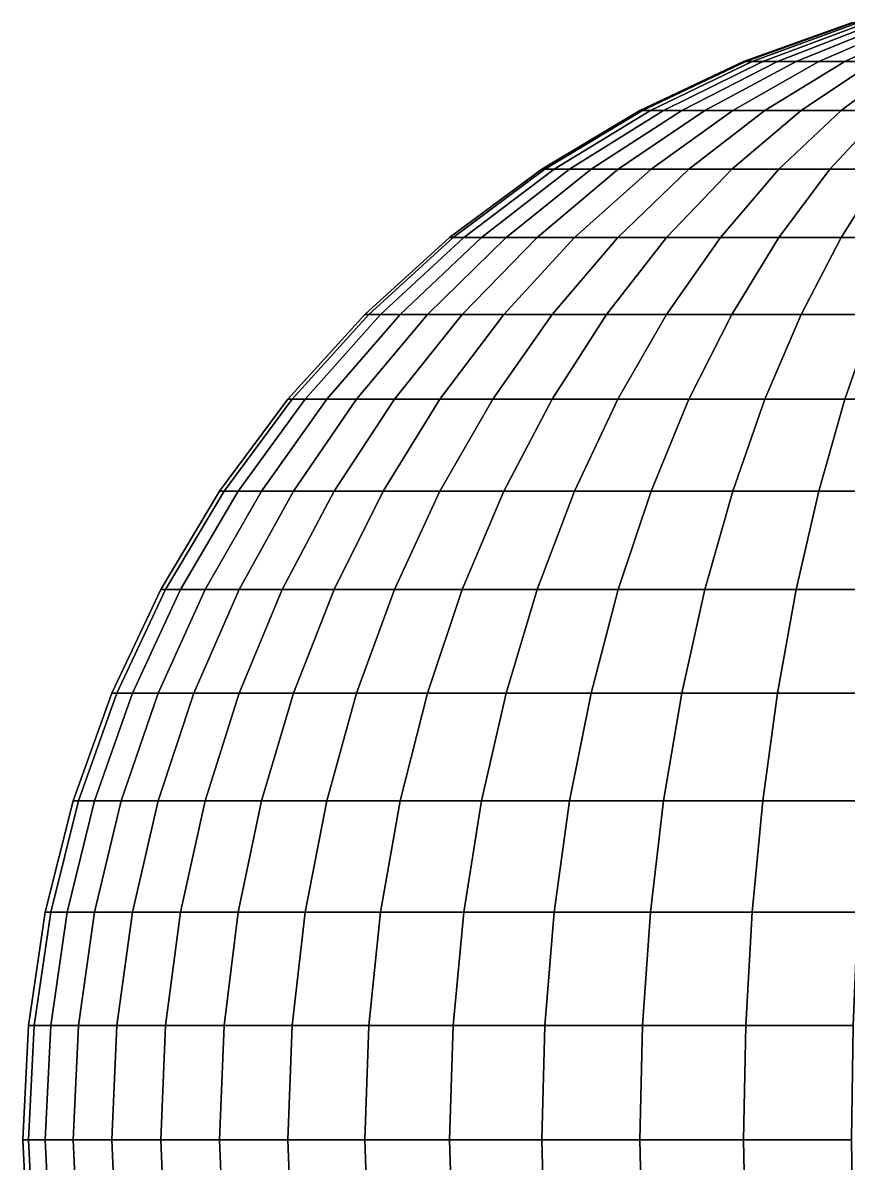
# Model space of a CAD drawing. Extents: x -607 to 607, y -607 to 607.
# Drawn here: x -607 to -178, y -12 to 581 of the extents above; entities that cross this region are included whole.
import ezdxf

# ---------------------------------------------------------------- set-up
doc = ezdxf.new("R2010")
doc.units = 0

msp = doc.modelspace()

# ---------------------------------------------------------------- linework, layer by layer
for points in [[(-232.364227, 560.976807), (-176.259979, 581.05127), (-175.41124, 581.05127, -17.276499), (-231.245331, 560.976807, -22.775677)], [(-231.245331, 560.976807, 22.775677), (-175.41124, 581.05127, 17.276499), (-176.259979, 581.05127), (-232.364227, 560.976807)], [(-231.245331, 560.976807, -22.775677), (-175.41124, 581.05127, -17.276499), (-172.873199, 581.05127, -34.386616), (-227.899414, 560.976807, -45.332012)], [(-227.899414, 560.976807, 45.332012), (-172.873199, 581.05127, 34.386616), (-175.41124, 581.05127, 17.276499), (-231.245331, 560.976807, 22.775677)], [(-227.899414, 560.976807, -45.332012), (-172.873199, 581.05127, -34.386616), (-168.670288, 581.05127, -51.165573), (-222.358704, 560.976807, -67.451775)], [(-222.358704, 560.976807, 67.451775), (-168.670288, 581.05127, 51.165573), (-172.873199, 581.05127, 34.386616), (-227.899414, 560.976807, 45.332012)], [(-222.358704, 560.976807, -67.451775), (-168.670288, 581.05127, -51.165573), (-162.842987, 581.05127, -67.451775), (-214.676544, 560.976807, -88.921944)], [(-214.676544, 560.976807, 88.921944), (-162.842987, 581.05127, 67.451775), (-168.670288, 581.05127, 51.165573), (-222.358704, 560.976807, 67.451775)], [(-214.676544, 560.976807, -88.921944), (-162.842987, 581.05127, -67.451775), (-155.447433, 581.05127, -83.088387), (-204.926956, 560.976807, -109.535736)], [(-204.926956, 560.976807, 109.535736), (-155.447433, 581.05127, 83.088387), (-162.842987, 581.05127, 67.451775), (-214.676544, 560.976807, 88.921944)], [(-204.926956, 560.976807, -109.535736), (-155.447433, 581.05127, -83.088387), (-146.55481, 581.05127, -97.924797), (-193.203796, 560.976807, -129.09465)], [(-193.203796, 560.976807, 129.09465), (-146.55481, 581.05127, 97.924797), (-155.447433, 581.05127, 83.088387), (-204.926956, 560.976807, 109.535736)], [(-193.203796, 560.976807, -129.09465), (-146.55481, 581.05127, -97.924797), (-136.250809, 581.05127, -111.818146), (-179.61998, 560.976807, -147.410309)], [(-179.61998, 560.976807, 147.410309), (-136.250809, 581.05127, 111.818146), (-146.55481, 581.05127, 97.924797), (-193.203796, 560.976807, 129.09465)], [(-179.61998, 560.976807, -147.410309), (-136.250809, 581.05127, -111.818146), (-124.634628, 581.05127, -124.634628), (-164.30632, 560.976807, -164.30632)], [(-164.30632, 560.976807, 164.30632), (-124.634628, 581.05127, 124.634628), (-136.250809, 581.05127, 111.818146), (-179.61998, 560.976807, 147.410309)], [(-286.230682, 535.5), (-232.364227, 560.976807), (-231.245331, 560.976807, -22.775677), (-284.852386, 535.5, -28.055511)], [(-284.852386, 535.5, 28.055511), (-231.245331, 560.976807, 22.775677), (-232.364227, 560.976807), (-286.230682, 535.5)], [(-284.852386, 535.5, -28.055511), (-231.245331, 560.976807, -22.775677), (-227.899414, 560.976807, -45.332012), (-280.730835, 535.5, -55.840832)], [(-280.730835, 535.5, 55.840832), (-227.899414, 560.976807, 45.332012), (-231.245331, 560.976807, 22.775677), (-284.852386, 535.5, 28.055511)], [(-280.730835, 535.5, -55.840832), (-227.899414, 560.976807, -45.332012), (-222.358704, 560.976807, -67.451775), (-273.905701, 535.5, -83.088387)], [(-273.905701, 535.5, 83.088387), (-222.358704, 560.976807, 67.451775), (-227.899414, 560.976807, 45.332012), (-280.730835, 535.5, 55.840832)], [(-273.905701, 535.5, -83.088387), (-222.358704, 560.976807, -67.451775), (-214.676544, 560.976807, -88.921944), (-264.442657, 535.5, -109.535736)], [(-264.442657, 535.5, 109.535736), (-214.676544, 560.976807, 88.921944), (-222.358704, 560.976807, 67.451775), (-273.905701, 535.5, 83.088387)], [(-264.442657, 535.5, -109.535736), (-214.676544, 560.976807, -88.921944), (-204.926956, 560.976807, -109.535736), (-252.432922, 535.5, -134.928207)], [(-252.432922, 535.5, 134.928207), (-204.926956, 560.976807, 109.535736), (-214.676544, 560.976807, 88.921944), (-264.442657, 535.5, 109.535736)], [(-252.432922, 535.5, -134.928207), (-204.926956, 560.976807, -109.535736), (-193.203796, 560.976807, -129.09465), (-237.992111, 535.5, -159.02124)], [(-237.992111, 535.5, 159.02124), (-193.203796, 560.976807, 129.09465), (-204.926956, 560.976807, 109.535736), (-252.432922, 535.5, 134.928207)], [(-237.992111, 535.5, -159.02124), (-193.203796, 560.976807, -129.09465), (-179.61998, 560.976807, -147.410309), (-221.259308, 535.5, -181.582825)], [(-221.259308, 535.5, 181.582825), (-179.61998, 560.976807, 147.410309), (-193.203796, 560.976807, 129.09465), (-237.992111, 535.5, 159.02124)], [(-221.259308, 535.5, -181.582825), (-179.61998, 560.976807, -147.410309), (-164.30632, 560.976807, -164.30632), (-202.39566, 535.5, -202.39566)], [(-202.39566, 535.5, 202.39566), (-164.30632, 560.976807, 164.30632), (-179.61998, 560.976807, 147.410309), (-221.259308, 535.5, 181.582825)], [(-202.39566, 535.5, -202.39566), (-164.30632, 560.976807, -164.30632), (-147.410309, 560.976807, -179.61998), (-181.582825, 535.5, -221.259308)], [(-181.582825, 535.5, 221.259308), (-147.410309, 560.976807, 179.61998), (-164.30632, 560.976807, 164.30632), (-202.39566, 535.5, 202.39566)], [(-181.582825, 535.5, -221.259308), (-147.410309, 560.976807, -179.61998), (-129.09465, 560.976807, -193.203796), (-159.02124, 535.5, -237.992111)], [(-159.02124, 535.5, 237.992111), (-129.09465, 560.976807, 193.203796), (-147.410309, 560.976807, 179.61998), (-181.582825, 535.5, 221.259308)], [(-337.340576, 504.865845), (-286.230682, 535.5), (-284.852386, 535.5, -28.055511), (-335.716187, 504.865845, -33.065159)], [(-335.716187, 504.865845, 33.065159), (-284.852386, 535.5, 28.055511), (-286.230682, 535.5), (-337.340576, 504.865845)], [(-335.716187, 504.865845, -33.065159), (-284.852386, 535.5, -28.055511), (-280.730835, 535.5, -55.840832), (-330.858673, 504.865845, -65.811882)], [(-330.858673, 504.865845, 65.811882), (-280.730835, 535.5, 55.840832), (-284.852386, 535.5, 28.055511), (-335.716187, 504.865845, 33.065159)], [(-330.858673, 504.865845, -65.811882), (-280.730835, 535.5, -55.840832), (-273.905701, 535.5, -83.088387), (-322.814789, 504.865845, -97.924797)], [(-322.814789, 504.865845, 97.924797), (-273.905701, 535.5, 83.088387), (-280.730835, 535.5, 55.840832), (-330.858673, 504.865845, 65.811882)], [(-322.814789, 504.865845, -97.924797), (-273.905701, 535.5, -83.088387), (-264.442657, 535.5, -109.535736), (-311.662048, 504.865845, -129.09465)], [(-311.662048, 504.865845, 129.09465), (-264.442657, 535.5, 109.535736), (-273.905701, 535.5, 83.088387), (-322.814789, 504.865845, 97.924797)], [(-311.662048, 504.865845, -129.09465), (-264.442657, 535.5, -109.535736), (-252.432922, 535.5, -134.928207), (-297.507813, 504.865845, -159.02124)], [(-297.507813, 504.865845, 159.02124), (-252.432922, 535.5, 134.928207), (-264.442657, 535.5, 109.535736), (-311.662048, 504.865845, 129.09465)], [(-297.507813, 504.865845, -159.02124), (-252.432922, 535.5, -134.928207), (-237.992111, 535.5, -159.02124), (-280.488434, 504.865845, -187.416367)], [(-280.488434, 504.865845, 187.416367), (-237.992111, 535.5, 159.02124), (-252.432922, 535.5, 134.928207), (-297.507813, 504.865845, 159.02124)], [(-280.488434, 504.865845, -187.416367), (-237.992111, 535.5, -159.02124), (-221.259308, 535.5, -181.582825), (-260.767792, 504.865845, -214.006592)], [(-260.767792, 504.865845, 214.006592), (-221.259308, 535.5, 181.582825), (-237.992111, 535.5, 159.02124), (-280.488434, 504.865845, 187.416367)], [(-260.767792, 504.865845, -214.006592), (-221.259308, 535.5, -181.582825), (-202.39566, 535.5, -202.39566), (-238.535797, 504.865845, -238.535797)], [(-238.535797, 504.865845, 238.535797), (-202.39566, 535.5, 202.39566), (-221.259308, 535.5, 181.582825), (-260.767792, 504.865845, 214.006592)], [(-238.535797, 504.865845, -238.535797), (-202.39566, 535.5, -202.39566), (-181.582825, 535.5, -221.259308), (-214.006592, 504.865845, -260.767792)], [(-214.006592, 504.865845, 260.767792), (-181.582825, 535.5, 221.259308), (-202.39566, 535.5, 202.39566), (-238.535797, 504.865845, 238.535797)], [(-214.006592, 504.865845, -260.767792), (-181.582825, 535.5, -221.259308), (-159.02124, 535.5, -237.992111), (-187.416367, 504.865845, -280.488434)], [(-187.416367, 504.865845, 280.488434), (-159.02124, 535.5, 237.992111), (-181.582825, 535.5, 221.259308), (-214.006592, 504.865845, 260.767792)], [(-187.416367, 504.865845, -280.488434), (-159.02124, 535.5, -237.992111), (-134.928207, 535.5, -252.432922), (-159.02124, 504.865845, -297.507813)], [(-159.02124, 504.865845, 297.507813), (-134.928207, 535.5, 252.432922), (-159.02124, 535.5, 237.992111), (-187.416367, 504.865845, 280.488434)], [(-385.201691, 469.369629), (-337.340576, 504.865845), (-335.716187, 504.865845, -33.065159), (-383.346832, 469.369629, -37.756371)], [(-383.346832, 469.369629, 37.756371), (-335.716187, 504.865845, 33.065159), (-337.340576, 504.865845), (-385.201691, 469.369629)], [(-383.346832, 469.369629, -37.756371), (-335.716187, 504.865845, -33.065159), (-330.858673, 504.865845, -65.811882), (-377.80014, 469.369629, -75.149124)], [(-377.80014, 469.369629, 75.149124), (-330.858673, 504.865845, 65.811882), (-335.716187, 504.865845, 33.065159), (-383.346832, 469.369629, 37.756371)], [(-377.80014, 469.369629, -75.149124), (-330.858673, 504.865845, -65.811882), (-322.814789, 504.865845, -97.924797), (-368.615051, 469.369629, -111.818146)], [(-368.615051, 469.369629, 111.818146), (-322.814789, 504.865845, 97.924797), (-330.858673, 504.865845, 65.811882), (-377.80014, 469.369629, 75.149124)], [(-368.615051, 469.369629, -111.818146), (-322.814789, 504.865845, -97.924797), (-311.662048, 504.865845, -129.09465), (-355.879944, 469.369629, -147.410309)], [(-355.879944, 469.369629, 147.410309), (-311.662048, 504.865845, 129.09465), (-322.814789, 504.865845, 97.924797), (-368.615051, 469.369629, 111.818146)], [(-355.879944, 469.369629, -147.410309), (-311.662048, 504.865845, -129.09465), (-297.507813, 504.865845, -159.02124), (-339.717529, 469.369629, -181.582825)], [(-339.717529, 469.369629, 181.582825), (-297.507813, 504.865845, 159.02124), (-311.662048, 504.865845, 129.09465), (-355.879944, 469.369629, 147.410309)], [(-339.717529, 469.369629, -181.582825), (-297.507813, 504.865845, -159.02124), (-280.488434, 504.865845, -187.416367), (-320.283508, 469.369629, -214.006592)], [(-320.283508, 469.369629, 214.006592), (-280.488434, 504.865845, 187.416367), (-297.507813, 504.865845, 159.02124), (-339.717529, 469.369629, 181.582825)], [(-320.283508, 469.369629, -214.006592), (-280.488434, 504.865845, -187.416367), (-260.767792, 504.865845, -214.006592), (-297.764923, 469.369629, -244.36937)], [(-297.764923, 469.369629, 244.36937), (-260.767792, 504.865845, 214.006592), (-280.488434, 504.865845, 187.416367), (-320.283508, 469.369629, 214.006592)], [(-297.764923, 469.369629, -244.36937), (-260.767792, 504.865845, -214.006592), (-238.535797, 504.865845, -238.535797), (-272.378723, 469.369629, -272.378723)], [(-272.378723, 469.369629, 272.378723), (-238.535797, 504.865845, 238.535797), (-260.767792, 504.865845, 214.006592), (-297.764923, 469.369629, 244.36937)], [(-272.378723, 469.369629, -272.378723), (-238.535797, 504.865845, -238.535797), (-214.006592, 504.865845, -260.767792), (-244.36937, 469.369629, -297.764923)], [(-244.36937, 469.369629, 297.764923), (-214.006592, 504.865845, 260.767792), (-238.535797, 504.865845, 238.535797), (-272.378723, 469.369629, 272.378723)], [(-244.36937, 469.369629, -297.764923), (-214.006592, 504.865845, -260.767792), (-187.416367, 504.865845, -280.488434), (-214.006592, 469.369629, -320.283508)], [(-214.006592, 469.369629, 320.283508), (-187.416367, 504.865845, 280.488434), (-214.006592, 504.865845, 260.767792), (-244.36937, 469.369629, 297.764923)], [(-214.006592, 469.369629, -320.283508), (-187.416367, 504.865845, -280.488434), (-159.02124, 504.865845, -297.507813), (-181.582825, 469.369629, -339.717529)], [(-181.582825, 469.369629, 339.717529), (-159.02124, 504.865845, 297.507813), (-187.416367, 504.865845, 280.488434), (-214.006592, 469.369629, 320.283508)], [(-181.582825, 469.369629, -339.717529), (-159.02124, 504.865845, -297.507813), (-129.09465, 504.865845, -311.662048), (-147.410309, 469.369629, -355.879944)], [(-147.410309, 469.369629, 355.879944), (-129.09465, 504.865845, 311.662048), (-159.02124, 504.865845, 297.507813), (-181.582825, 469.369629, 339.717529)], [(-429.353088, 429.353119), (-385.201691, 469.369629), (-383.346832, 469.369629, -37.756371), (-427.285645, 429.353119, -42.083965)], [(-427.285645, 429.353119, 42.083965), (-383.346832, 469.369629, 37.756371), (-385.201691, 469.369629), (-429.353088, 429.353119)], [(-427.285645, 429.353119, -42.083965), (-383.346832, 469.369629, -37.756371), (-377.80014, 469.369629, -75.149124), (-421.10321, 429.353119, -83.762634)], [(-421.10321, 429.353119, 83.762634), (-377.80014, 469.369629, 75.149124), (-383.346832, 469.369629, 37.756371), (-427.285645, 429.353119, 42.083965)], [(-421.10321, 429.353119, -83.762634), (-377.80014, 469.369629, -75.149124), (-368.615051, 469.369629, -111.818146), (-410.865295, 429.353119, -124.634628)], [(-410.865295, 429.353119, 124.634628), (-368.615051, 469.369629, 111.818146), (-377.80014, 469.369629, 75.149124), (-421.10321, 429.353119, 83.762634)], [(-410.865295, 429.353119, -124.634628), (-368.615051, 469.369629, -111.818146), (-355.879944, 469.369629, -147.410309), (-396.670563, 429.353119, -164.30632)], [(-396.670563, 429.353119, 164.30632), (-355.879944, 469.369629, 147.410309), (-368.615051, 469.369629, 111.818146), (-410.865295, 429.353119, 124.634628)], [(-396.670563, 429.353119, -164.30632), (-355.879944, 469.369629, -147.410309), (-339.717529, 469.369629, -181.582825), (-378.65564, 429.353119, -202.39566)], [(-378.65564, 429.353119, 202.39566), (-339.717529, 469.369629, 181.582825), (-355.879944, 469.369629, 147.410309), (-396.670563, 429.353119, 164.30632)], [(-378.65564, 429.353119, -202.39566), (-339.717529, 469.369629, -181.582825), (-320.283508, 469.369629, -214.006592), (-356.994049, 429.353119, -238.535797)], [(-356.994049, 429.353119, 238.535797), (-320.283508, 469.369629, 214.006592), (-339.717529, 469.369629, 181.582825), (-378.65564, 429.353119, 202.39566)], [(-356.994049, 429.353119, -238.535797), (-320.283508, 469.369629, -214.006592), (-297.764923, 469.369629, -244.36937), (-331.89444, 429.353119, -272.378723)], [(-331.89444, 429.353119, 272.378723), (-297.764923, 469.369629, 244.36937), (-320.283508, 469.369629, 214.006592), (-356.994049, 429.353119, 238.535797)], [(-331.89444, 429.353119, -272.378723), (-297.764923, 469.369629, -244.36937), (-272.378723, 469.369629, -272.378723), (-303.59848, 429.353119, -303.59848)], [(-303.59848, 429.353119, 303.59848), (-272.378723, 469.369629, 272.378723), (-297.764923, 469.369629, 244.36937), (-331.89444, 429.353119, 272.378723)], [(-303.59848, 429.353119, -303.59848), (-272.378723, 469.369629, -272.378723), (-244.36937, 469.369629, -297.764923), (-272.378723, 429.353119, -331.89444)], [(-272.378723, 429.353119, 331.89444), (-244.36937, 469.369629, 297.764923), (-272.378723, 469.369629, 272.378723), (-303.59848, 429.353119, 303.59848)], [(-272.378723, 429.353119, -331.89444), (-244.36937, 469.369629, -297.764923), (-214.006592, 469.369629, -320.283508), (-238.535797, 429.353119, -356.994049)], [(-238.535797, 429.353119, 356.994049), (-214.006592, 469.369629, 320.283508), (-244.36937, 469.369629, 297.764923), (-272.378723, 429.353119, 331.89444)], [(-238.535797, 429.353119, -356.994049), (-214.006592, 469.369629, -320.283508), (-181.582825, 469.369629, -339.717529), (-202.39566, 429.353119, -378.65564)], [(-202.39566, 429.353119, 378.65564), (-181.582825, 469.369629, 339.717529), (-214.006592, 469.369629, 320.283508), (-238.535797, 429.353119, 356.994049)], [(-202.39566, 429.353119, -378.65564), (-181.582825, 469.369629, -339.717529), (-147.410309, 469.369629, -355.879944), (-164.30632, 429.353119, -396.670563)], [(-164.30632, 429.353119, 396.670563), (-147.410309, 469.369629, 355.879944), (-181.582825, 469.369629, 339.717529), (-202.39566, 429.353119, 378.65564)], [(-469.369598, 385.201691), (-429.353088, 429.353119), (-427.285645, 429.353119, -42.083965), (-467.109467, 385.201691, -46.006268)], [(-467.109467, 385.201691, 46.006268), (-427.285645, 429.353119, 42.083965), (-429.353088, 429.353119), (-469.369598, 385.201691)], [(-467.109467, 385.201691, -46.006268), (-427.285645, 429.353119, -42.083965), (-421.10321, 429.353119, -83.762634), (-460.3508, 385.201691, -91.569473)], [(-460.3508, 385.201691, 91.569473), (-421.10321, 429.353119, 83.762634), (-427.285645, 429.353119, 42.083965), (-467.109467, 385.201691, 46.006268)], [(-460.3508, 385.201691, -91.569473), (-421.10321, 429.353119, -83.762634), (-410.865295, 429.353119, -124.634628), (-449.158722, 385.201691, -136.250809)], [(-449.158722, 385.201691, 136.250809), (-410.865295, 429.353119, 124.634628), (-421.10321, 429.353119, 83.762634), (-460.3508, 385.201691, 91.569473)], [(-449.158722, 385.201691, -136.250809), (-410.865295, 429.353119, -124.634628), (-396.670563, 429.353119, -164.30632), (-433.640991, 385.201691, -179.61998)], [(-433.640991, 385.201691, 179.61998), (-396.670563, 429.353119, 164.30632), (-410.865295, 429.353119, 124.634628), (-449.158722, 385.201691, 136.250809)], [(-433.640991, 385.201691, -179.61998), (-396.670563, 429.353119, -164.30632), (-378.65564, 429.353119, -202.39566), (-413.947052, 385.201691, -221.259308)], [(-413.947052, 385.201691, 221.259308), (-378.65564, 429.353119, 202.39566), (-396.670563, 429.353119, 164.30632), (-433.640991, 385.201691, 179.61998)], [(-413.947052, 385.201691, -221.259308), (-378.65564, 429.353119, -202.39566), (-356.994049, 429.353119, -238.535797), (-390.266571, 385.201691, -260.767792)], [(-390.266571, 385.201691, 260.767792), (-356.994049, 429.353119, 238.535797), (-378.65564, 429.353119, 202.39566), (-413.947052, 385.201691, 221.259308)], [(-390.266571, 385.201691, -260.767792), (-356.994049, 429.353119, -238.535797), (-331.89444, 429.353119, -272.378723), (-362.827606, 385.201691, -297.764923)], [(-362.827606, 385.201691, 297.764923), (-331.89444, 429.353119, 272.378723), (-356.994049, 429.353119, 238.535797), (-390.266571, 385.201691, 260.767792)], [(-362.827606, 385.201691, -297.764923), (-331.89444, 429.353119, -272.378723), (-303.59848, 429.353119, -303.59848), (-331.89444, 385.201691, -331.89444)], [(-331.89444, 385.201691, 331.89444), (-303.59848, 429.353119, 303.59848), (-331.89444, 429.353119, 272.378723), (-362.827606, 385.201691, 297.764923)], [(-331.89444, 385.201691, -331.89444), (-303.59848, 429.353119, -303.59848), (-272.378723, 429.353119, -331.89444), (-297.764923, 385.201691, -362.827606)], [(-297.764923, 385.201691, 362.827606), (-272.378723, 429.353119, 331.89444), (-303.59848, 429.353119, 303.59848), (-331.89444, 385.201691, 331.89444)], [(-297.764923, 385.201691, -362.827606), (-272.378723, 429.353119, -331.89444), (-238.535797, 429.353119, -356.994049), (-260.767792, 385.201691, -390.266571)], [(-260.767792, 385.201691, 390.266571), (-238.535797, 429.353119, 356.994049), (-272.378723, 429.353119, 331.89444), (-297.764923, 385.201691, 362.827606)], [(-260.767792, 385.201691, -390.266571), (-238.535797, 429.353119, -356.994049), (-202.39566, 429.353119, -378.65564), (-221.259308, 385.201691, -413.947052)], [(-221.259308, 385.201691, 413.947052), (-202.39566, 429.353119, 378.65564), (-238.535797, 429.353119, 356.994049), (-260.767792, 385.201691, 390.266571)], [(-221.259308, 385.201691, -413.947052), (-202.39566, 429.353119, -378.65564), (-164.30632, 429.353119, -396.670563), (-179.61998, 385.201691, -433.640991)], [(-179.61998, 385.201691, 433.640991), (-164.30632, 429.353119, 396.670563), (-202.39566, 429.353119, 378.65564), (-221.259308, 385.201691, 413.947052)], [(-179.61998, 385.201691, -433.640991), (-164.30632, 429.353119, -396.670563), (-124.634628, 429.353119, -410.865295), (-136.250809, 385.201691, -449.158722)], [(-136.250809, 385.201691, 449.158722), (-124.634628, 429.353119, 410.865295), (-164.30632, 429.353119, 396.670563), (-179.61998, 385.201691, 433.640991)], [(-504.865845, 337.340576), (-469.369598, 385.201691), (-467.109467, 385.201691, -46.006268), (-502.434753, 337.340576, -49.485504)], [(-502.434753, 337.340576, 49.485504), (-467.109467, 385.201691, 46.006268), (-469.369598, 385.201691), (-504.865845, 337.340576)], [(-502.434753, 337.340576, -49.485504), (-467.109467, 385.201691, -46.006268), (-460.3508, 385.201691, -91.569473), (-495.164978, 337.340576, -98.494438)], [(-495.164978, 337.340576, 98.494438), (-460.3508, 385.201691, 91.569473), (-467.109467, 385.201691, 46.006268), (-502.434753, 337.340576, 49.485504)], [(-495.164978, 337.340576, -98.494438), (-460.3508, 385.201691, -91.569473), (-449.158722, 385.201691, -136.250809), (-483.126495, 337.340576, -146.55481)], [(-483.126495, 337.340576, 146.55481), (-449.158722, 385.201691, 136.250809), (-460.3508, 385.201691, 91.569473), (-495.164978, 337.340576, 98.494438)], [(-483.126495, 337.340576, -146.55481), (-449.158722, 385.201691, -136.250809), (-433.640991, 385.201691, -179.61998), (-466.435211, 337.340576, -193.203796)], [(-466.435211, 337.340576, 193.203796), (-433.640991, 385.201691, 179.61998), (-449.158722, 385.201691, 136.250809), (-483.126495, 337.340576, 146.55481)], [(-466.435211, 337.340576, -193.203796), (-433.640991, 385.201691, -179.61998), (-413.947052, 385.201691, -221.259308), (-445.251923, 337.340576, -237.992111)], [(-445.251923, 337.340576, 237.992111), (-413.947052, 385.201691, 221.259308), (-433.640991, 385.201691, 179.61998), (-466.435211, 337.340576, 193.203796)], [(-445.251923, 337.340576, -237.992111), (-413.947052, 385.201691, -221.259308), (-390.266571, 385.201691, -260.767792), (-419.780609, 337.340576, -280.488434)], [(-419.780609, 337.340576, 280.488434), (-390.266571, 385.201691, 260.767792), (-413.947052, 385.201691, 221.259308), (-445.251923, 337.340576, 237.992111)], [(-419.780609, 337.340576, -280.488434), (-390.266571, 385.201691, -260.767792), (-362.827606, 385.201691, -297.764923), (-390.266571, 337.340576, -320.283508)], [(-390.266571, 337.340576, 320.283508), (-362.827606, 385.201691, 297.764923), (-390.266571, 385.201691, 260.767792), (-419.780609, 337.340576, 280.488434)], [(-390.266571, 337.340576, -320.283508), (-362.827606, 385.201691, -297.764923), (-331.89444, 385.201691, -331.89444), (-356.994049, 337.340576, -356.994049)], [(-356.994049, 337.340576, 356.994049), (-331.89444, 385.201691, 331.89444), (-362.827606, 385.201691, 297.764923), (-390.266571, 337.340576, 320.283508)], [(-356.994049, 337.340576, -356.994049), (-331.89444, 385.201691, -331.89444), (-297.764923, 385.201691, -362.827606), (-320.283508, 337.340576, -390.266571)], [(-320.283508, 337.340576, 390.266571), (-297.764923, 385.201691, 362.827606), (-331.89444, 385.201691, 331.89444), (-356.994049, 337.340576, 356.994049)], [(-320.283508, 337.340576, -390.266571), (-297.764923, 385.201691, -362.827606), (-260.767792, 385.201691, -390.266571), (-280.488434, 337.340576, -419.780609)], [(-280.488434, 337.340576, 419.780609), (-260.767792, 385.201691, 390.266571), (-297.764923, 385.201691, 362.827606), (-320.283508, 337.340576, 390.266571)], [(-280.488434, 337.340576, -419.780609), (-260.767792, 385.201691, -390.266571), (-221.259308, 385.201691, -413.947052), (-237.992111, 337.340576, -445.251923)], [(-237.992111, 337.340576, 445.251923), (-221.259308, 385.201691, 413.947052), (-260.767792, 385.201691, 390.266571), (-280.488434, 337.340576, 419.780609)], [(-237.992111, 337.340576, -445.251923), (-221.259308, 385.201691, -413.947052), (-179.61998, 385.201691, -433.640991), (-193.203796, 337.340576, -466.435211)], [(-193.203796, 337.340576, 466.435211), (-179.61998, 385.201691, 433.640991), (-221.259308, 385.201691, 413.947052), (-237.992111, 337.340576, 445.251923)], [(-193.203796, 337.340576, -466.435211), (-179.61998, 385.201691, -433.640991), (-136.250809, 385.201691, -449.158722), (-146.55481, 337.340576, -483.126495)], [(-146.55481, 337.340576, 483.126495), (-136.250809, 385.201691, 449.158722), (-179.61998, 385.201691, 433.640991), (-193.203796, 337.340576, 466.435211)], [(-535.499939, 286.230682), (-504.865845, 337.340576), (-502.434753, 337.340576, -49.485504), (-532.921387, 286.230682, -52.488174)], [(-532.921387, 286.230682, 52.488174), (-502.434753, 337.340576, 49.485504), (-504.865845, 337.340576), (-535.499939, 286.230682)], [(-532.921387, 286.230682, -52.488174), (-502.434753, 337.340576, -49.485504), (-495.164978, 337.340576, -98.494438), (-525.210449, 286.230682, -104.470856)], [(-525.210449, 286.230682, 104.470856), (-495.164978, 337.340576, 98.494438), (-502.434753, 337.340576, 49.485504), (-532.921387, 286.230682, 52.488174)], [(-525.210449, 286.230682, -104.470856), (-495.164978, 337.340576, -98.494438), (-483.126495, 337.340576, -146.55481), (-512.441467, 286.230682, -155.447433)], [(-512.441467, 286.230682, 155.447433), (-483.126495, 337.340576, 146.55481), (-495.164978, 337.340576, 98.494438), (-525.210449, 286.230682, 104.470856)], [(-512.441467, 286.230682, -155.447433), (-483.126495, 337.340576, -146.55481), (-466.435211, 337.340576, -193.203796), (-494.737427, 286.230682, -204.926956)], [(-494.737427, 286.230682, 204.926956), (-466.435211, 337.340576, 193.203796), (-483.126495, 337.340576, 146.55481), (-512.441467, 286.230682, 155.447433)], [(-494.737427, 286.230682, -204.926956), (-466.435211, 337.340576, -193.203796), (-445.251923, 337.340576, -237.992111), (-472.268768, 286.230682, -252.432922)], [(-472.268768, 286.230682, 252.432922), (-445.251923, 337.340576, 237.992111), (-466.435211, 337.340576, 193.203796), (-494.737427, 286.230682, 204.926956)], [(-472.268768, 286.230682, -252.432922), (-445.251923, 337.340576, -237.992111), (-419.780609, 337.340576, -280.488434), (-445.251923, 286.230682, -297.507813)], [(-445.251923, 286.230682, 297.507813), (-419.780609, 337.340576, 280.488434), (-445.251923, 337.340576, 237.992111), (-472.268768, 286.230682, 252.432922)], [(-445.251923, 286.230682, -297.507813), (-419.780609, 337.340576, -280.488434), (-390.266571, 337.340576, -320.283508), (-413.947052, 286.230682, -339.717529)], [(-413.947052, 286.230682, 339.717529), (-390.266571, 337.340576, 320.283508), (-419.780609, 337.340576, 280.488434), (-445.251923, 286.230682, 297.507813)], [(-413.947052, 286.230682, -339.717529), (-390.266571, 337.340576, -320.283508), (-356.994049, 337.340576, -356.994049), (-378.65564, 286.230682, -378.65564)], [(-378.65564, 286.230682, 378.65564), (-356.994049, 337.340576, 356.994049), (-390.266571, 337.340576, 320.283508), (-413.947052, 286.230682, 339.717529)], [(-378.65564, 286.230682, -378.65564), (-356.994049, 337.340576, -356.994049), (-320.283508, 337.340576, -390.266571), (-339.717529, 286.230682, -413.947052)], [(-339.717529, 286.230682, 413.947052), (-320.283508, 337.340576, 390.266571), (-356.994049, 337.340576, 356.994049), (-378.65564, 286.230682, 378.65564)], [(-339.717529, 286.230682, -413.947052), (-320.283508, 337.340576, -390.266571), (-280.488434, 337.340576, -419.780609), (-297.507813, 286.230682, -445.251923)], [(-297.507813, 286.230682, 445.251923), (-280.488434, 337.340576, 419.780609), (-320.283508, 337.340576, 390.266571), (-339.717529, 286.230682, 413.947052)], [(-297.507813, 286.230682, -445.251923), (-280.488434, 337.340576, -419.780609), (-237.992111, 337.340576, -445.251923), (-252.432922, 286.230682, -472.268768)], [(-252.432922, 286.230682, 472.268768), (-237.992111, 337.340576, 445.251923), (-280.488434, 337.340576, 419.780609), (-297.507813, 286.230682, 445.251923)], [(-252.432922, 286.230682, -472.268768), (-237.992111, 337.340576, -445.251923), (-193.203796, 337.340576, -466.435211), (-204.926956, 286.230682, -494.737427)], [(-204.926956, 286.230682, 494.737427), (-193.203796, 337.340576, 466.435211), (-237.992111, 337.340576, 445.251923), (-252.432922, 286.230682, 472.268768)], [(-204.926956, 286.230682, -494.737427), (-193.203796, 337.340576, -466.435211), (-146.55481, 337.340576, -483.126495), (-155.447433, 286.230682, -512.441467)], [(-155.447433, 286.230682, 512.441467), (-146.55481, 337.340576, 483.126495), (-193.203796, 337.340576, 466.435211), (-204.926956, 286.230682, 494.737427)], [(-560.976868, 232.364227), (-535.499939, 286.230682), (-532.921387, 286.230682, -52.488174), (-558.275635, 232.364227, -54.985352)], [(-558.275635, 232.364227, 54.985352), (-532.921387, 286.230682, 52.488174), (-535.499939, 286.230682), (-560.976868, 232.364227)], [(-558.275635, 232.364227, -54.985352), (-532.921387, 286.230682, -52.488174), (-525.210449, 286.230682, -104.470856), (-550.197876, 232.364227, -109.441162)], [(-550.197876, 232.364227, 109.441162), (-525.210449, 286.230682, 104.470856), (-532.921387, 286.230682, 52.488174), (-558.275635, 232.364227, 54.985352)], [(-550.197876, 232.364227, -109.441162), (-525.210449, 286.230682, -104.470856), (-512.441467, 286.230682, -155.447433), (-536.821411, 232.364227, -162.842987)], [(-536.821411, 232.364227, 162.842987), (-512.441467, 286.230682, 155.447433), (-525.210449, 286.230682, 104.470856), (-550.197876, 232.364227, 109.441162)], [(-536.821411, 232.364227, -162.842987), (-512.441467, 286.230682, -155.447433), (-494.737427, 286.230682, -204.926956), (-518.275085, 232.364227, -214.676544)], [(-518.275085, 232.364227, 214.676544), (-494.737427, 286.230682, 204.926956), (-512.441467, 286.230682, 155.447433), (-536.821411, 232.364227, 162.842987)], [(-518.275085, 232.364227, -214.676544), (-494.737427, 286.230682, -204.926956), (-472.268768, 286.230682, -252.432922), (-494.737427, 232.364227, -264.442657)], [(-494.737427, 232.364227, 264.442657), (-472.268768, 286.230682, 252.432922), (-494.737427, 286.230682, 204.926956), (-518.275085, 232.364227, 214.676544)], [(-494.737427, 232.364227, -264.442657), (-472.268768, 286.230682, -252.432922), (-445.251923, 286.230682, -297.507813), (-466.435211, 232.364227, -311.662048)], [(-466.435211, 232.364227, 311.662048), (-445.251923, 286.230682, 297.507813), (-472.268768, 286.230682, 252.432922), (-494.737427, 232.364227, 264.442657)], [(-466.435211, 232.364227, -311.662048), (-445.251923, 286.230682, -297.507813), (-413.947052, 286.230682, -339.717529), (-433.640991, 232.364227, -355.879944)], [(-433.640991, 232.364227, 355.879944), (-413.947052, 286.230682, 339.717529), (-445.251923, 286.230682, 297.507813), (-466.435211, 232.364227, 311.662048)], [(-433.640991, 232.364227, -355.879944), (-413.947052, 286.230682, -339.717529), (-378.65564, 286.230682, -378.65564), (-396.670563, 232.364227, -396.670563)], [(-396.670563, 232.364227, 396.670563), (-378.65564, 286.230682, 378.65564), (-413.947052, 286.230682, 339.717529), (-433.640991, 232.364227, 355.879944)], [(-396.670563, 232.364227, -396.670563), (-378.65564, 286.230682, -378.65564), (-339.717529, 286.230682, -413.947052), (-355.879944, 232.364227, -433.640991)], [(-355.879944, 232.364227, 433.640991), (-339.717529, 286.230682, 413.947052), (-378.65564, 286.230682, 378.65564), (-396.670563, 232.364227, 396.670563)], [(-355.879944, 232.364227, -433.640991), (-339.717529, 286.230682, -413.947052), (-297.507813, 286.230682, -445.251923), (-311.662048, 232.364227, -466.435211)], [(-311.662048, 232.364227, 466.435211), (-297.507813, 286.230682, 445.251923), (-339.717529, 286.230682, 413.947052), (-355.879944, 232.364227, 433.640991)], [(-311.662048, 232.364227, -466.435211), (-297.507813, 286.230682, -445.251923), (-252.432922, 286.230682, -472.268768), (-264.442657, 232.364227, -494.737427)], [(-264.442657, 232.364227, 494.737427), (-252.432922, 286.230682, 472.268768), (-297.507813, 286.230682, 445.251923), (-311.662048, 232.364227, 466.435211)], [(-264.442657, 232.364227, -494.737427), (-252.432922, 286.230682, -472.268768), (-204.926956, 286.230682, -494.737427), (-214.676544, 232.364227, -518.275085)], [(-214.676544, 232.364227, 518.275085), (-204.926956, 286.230682, 494.737427), (-252.432922, 286.230682, 472.268768), (-264.442657, 232.364227, 494.737427)], [(-214.676544, 232.364227, -518.275085), (-204.926956, 286.230682, -494.737427), (-155.447433, 286.230682, -512.441467), (-162.842987, 232.364227, -536.821411)], [(-162.842987, 232.364227, 536.821411), (-155.447433, 286.230682, 512.441467), (-204.926956, 286.230682, 494.737427), (-214.676544, 232.364227, 518.275085)], [(-581.05127, 176.259979), (-560.976868, 232.364227), (-558.275635, 232.364227, -54.985352), (-578.253357, 176.259979, -56.952984)], [(-578.253357, 176.259979, 56.952984), (-558.275635, 232.364227, 54.985352), (-560.976868, 232.364227), (-581.05127, 176.259979)], [(-578.253357, 176.259979, -56.952984), (-558.275635, 232.364227, -54.985352), (-550.197876, 232.364227, -109.441162), (-569.886536, 176.259979, -113.357483)], [(-569.886536, 176.259979, 113.357483), (-550.197876, 232.364227, 109.441162), (-558.275635, 232.364227, 54.985352), (-578.253357, 176.259979, 56.952984)], [(-569.886536, 176.259979, -113.357483), (-550.197876, 232.364227, -109.441162), (-536.821411, 232.364227, -162.842987), (-556.031433, 176.259979, -168.670288)], [(-556.031433, 176.259979, 168.670288), (-536.821411, 232.364227, 162.842987), (-550.197876, 232.364227, 109.441162), (-569.886536, 176.259979, 113.357483)], [(-556.031433, 176.259979, -168.670288), (-536.821411, 232.364227, -162.842987), (-518.275085, 232.364227, -214.676544), (-536.821411, 176.259979, -222.358704)], [(-536.821411, 176.259979, 222.358704), (-518.275085, 232.364227, 214.676544), (-536.821411, 232.364227, 162.842987), (-556.031433, 176.259979, 168.670288)], [(-536.821411, 176.259979, -222.358704), (-518.275085, 232.364227, -214.676544), (-494.737427, 232.364227, -264.442657), (-512.441467, 176.259979, -273.905701)], [(-512.441467, 176.259979, 273.905701), (-494.737427, 232.364227, 264.442657), (-518.275085, 232.364227, 214.676544), (-536.821411, 176.259979, 222.358704)], [(-512.441467, 176.259979, -273.905701), (-494.737427, 232.364227, -264.442657), (-466.435211, 232.364227, -311.662048), (-483.126495, 176.259979, -322.814789)], [(-483.126495, 176.259979, 322.814789), (-466.435211, 232.364227, 311.662048), (-494.737427, 232.364227, 264.442657), (-512.441467, 176.259979, 273.905701)], [(-483.126495, 176.259979, -322.814789), (-466.435211, 232.364227, -311.662048), (-433.640991, 232.364227, -355.879944), (-449.158722, 176.259979, -368.615051)], [(-449.158722, 176.259979, 368.615051), (-433.640991, 232.364227, 355.879944), (-466.435211, 232.364227, 311.662048), (-483.126495, 176.259979, 322.814789)], [(-449.158722, 176.259979, -368.615051), (-433.640991, 232.364227, -355.879944), (-396.670563, 232.364227, -396.670563), (-410.865295, 176.259979, -410.865295)], [(-410.865295, 176.259979, 410.865295), (-396.670563, 232.364227, 396.670563), (-433.640991, 232.364227, 355.879944), (-449.158722, 176.259979, 368.615051)], [(-410.865295, 176.259979, -410.865295), (-396.670563, 232.364227, -396.670563), (-355.879944, 232.364227, -433.640991), (-368.615051, 176.259979, -449.158722)], [(-368.615051, 176.259979, 449.158722), (-355.879944, 232.364227, 433.640991), (-396.670563, 232.364227, 396.670563), (-410.865295, 176.259979, 410.865295)], [(-368.615051, 176.259979, -449.158722), (-355.879944, 232.364227, -433.640991), (-311.662048, 232.364227, -466.435211), (-322.814789, 176.259979, -483.126495)], [(-322.814789, 176.259979, 483.126495), (-311.662048, 232.364227, 466.435211), (-355.879944, 232.364227, 433.640991), (-368.615051, 176.259979, 449.158722)], [(-322.814789, 176.259979, -483.126495), (-311.662048, 232.364227, -466.435211), (-264.442657, 232.364227, -494.737427), (-273.905701, 176.259979, -512.441467)], [(-273.905701, 176.259979, 512.441467), (-264.442657, 232.364227, 494.737427), (-311.662048, 232.364227, 466.435211), (-322.814789, 176.259979, 483.126495)], [(-273.905701, 176.259979, -512.441467), (-264.442657, 232.364227, -494.737427), (-214.676544, 232.364227, -518.275085), (-222.358704, 176.259979, -536.821411)], [(-222.358704, 176.259979, 536.821411), (-214.676544, 232.364227, 518.275085), (-264.442657, 232.364227, 494.737427), (-273.905701, 176.259979, 512.441467)], [(-222.358704, 176.259979, -536.821411), (-214.676544, 232.364227, -518.275085), (-162.842987, 232.364227, -536.821411), (-168.670288, 176.259979, -556.031433)], [(-168.670288, 176.259979, 556.031433), (-162.842987, 232.364227, 536.821411), (-214.676544, 232.364227, 518.275085), (-222.358704, 176.259979, 536.821411)], [(-595.529846, 118.458267), (-581.05127, 176.259979), (-578.253357, 176.259979, -56.952984), (-592.662231, 118.458267, -58.372135)], [(-592.662231, 118.458267, 58.372135), (-578.253357, 176.259979, 56.952984), (-581.05127, 176.259979), (-595.529846, 118.458267)], [(-592.662231, 118.458267, -58.372135), (-578.253357, 176.259979, -56.952984), (-569.886536, 176.259979, -113.357483), (-584.086914, 118.458267, -116.182114)], [(-584.086914, 118.458267, 116.182114), (-569.886536, 176.259979, 113.357483), (-578.253357, 176.259979, 56.952984), (-592.662231, 118.458267, 58.372135)], [(-584.086914, 118.458267, -116.182114), (-569.886536, 176.259979, -113.357483), (-556.031433, 176.259979, -168.670288), (-569.886536, 118.458267, -172.873199)], [(-569.886536, 118.458267, 172.873199), (-556.031433, 176.259979, 168.670288), (-569.886536, 176.259979, 113.357483), (-584.086914, 118.458267, 116.182114)], [(-569.886536, 118.458267, -172.873199), (-556.031433, 176.259979, -168.670288), (-536.821411, 176.259979, -222.358704), (-550.197876, 118.458267, -227.899414)], [(-550.197876, 118.458267, 227.899414), (-536.821411, 176.259979, 222.358704), (-556.031433, 176.259979, 168.670288), (-569.886536, 118.458267, 172.873199)], [(-550.197876, 118.458267, -227.899414), (-536.821411, 176.259979, -222.358704), (-512.441467, 176.259979, -273.905701), (-525.210449, 118.458267, -280.730835)], [(-525.210449, 118.458267, 280.730835), (-512.441467, 176.259979, 273.905701), (-536.821411, 176.259979, 222.358704), (-550.197876, 118.458267, 227.899414)], [(-525.210449, 118.458267, -280.730835), (-512.441467, 176.259979, -273.905701), (-483.126495, 176.259979, -322.814789), (-495.164978, 118.458267, -330.858673)], [(-495.164978, 118.458267, 330.858673), (-483.126495, 176.259979, 322.814789), (-512.441467, 176.259979, 273.905701), (-525.210449, 118.458267, 280.730835)], [(-495.164978, 118.458267, -330.858673), (-483.126495, 176.259979, -322.814789), (-449.158722, 176.259979, -368.615051), (-460.3508, 118.458267, -377.80014)], [(-460.3508, 118.458267, 377.80014), (-449.158722, 176.259979, 368.615051), (-483.126495, 176.259979, 322.814789), (-495.164978, 118.458267, 330.858673)], [(-460.3508, 118.458267, -377.80014), (-449.158722, 176.259979, -368.615051), (-410.865295, 176.259979, -410.865295), (-421.10321, 118.458267, -421.10321)], [(-421.10321, 118.458267, 421.10321), (-410.865295, 176.259979, 410.865295), (-449.158722, 176.259979, 368.615051), (-460.3508, 118.458267, 377.80014)], [(-421.10321, 118.458267, -421.10321), (-410.865295, 176.259979, -410.865295), (-368.615051, 176.259979, -449.158722), (-377.80014, 118.458267, -460.3508)], [(-377.80014, 118.458267, 460.3508), (-368.615051, 176.259979, 449.158722), (-410.865295, 176.259979, 410.865295), (-421.10321, 118.458267, 421.10321)], [(-377.80014, 118.458267, -460.3508), (-368.615051, 176.259979, -449.158722), (-322.814789, 176.259979, -483.126495), (-330.858673, 118.458267, -495.164978)], [(-330.858673, 118.458267, 495.164978), (-322.814789, 176.259979, 483.126495), (-368.615051, 176.259979, 449.158722), (-377.80014, 118.458267, 460.3508)], [(-330.858673, 118.458267, -495.164978), (-322.814789, 176.259979, -483.126495), (-273.905701, 176.259979, -512.441467), (-280.730835, 118.458267, -525.210449)], [(-280.730835, 118.458267, 525.210449), (-273.905701, 176.259979, 512.441467), (-322.814789, 176.259979, 483.126495), (-330.858673, 118.458267, 495.164978)], [(-280.730835, 118.458267, -525.210449), (-273.905701, 176.259979, -512.441467), (-222.358704, 176.259979, -536.821411), (-227.899414, 118.458267, -550.197876)], [(-227.899414, 118.458267, 550.197876), (-222.358704, 176.259979, 536.821411), (-273.905701, 176.259979, 512.441467), (-280.730835, 118.458267, 525.210449)], [(-227.899414, 118.458267, -550.197876), (-222.358704, 176.259979, -536.821411), (-168.670288, 176.259979, -556.031433), (-172.873199, 118.458267, -569.886536)], [(-172.873199, 118.458267, 569.886536), (-168.670288, 176.259979, 556.031433), (-222.358704, 176.259979, 536.821411), (-227.899414, 118.458267, 550.197876)], [(-604.273132, 59.515724), (-595.529846, 118.458267), (-592.662231, 118.458267, -58.372135), (-601.363403, 59.515724, -59.22913)], [(-601.363403, 59.515724, 59.22913), (-592.662231, 118.458267, 58.372135), (-595.529846, 118.458267), (-604.273132, 59.515724)], [(-601.363403, 59.515724, -59.22913), (-592.662231, 118.458267, -58.372135), (-584.086914, 118.458267, -116.182114), (-592.662231, 59.515724, -117.887848)], [(-592.662231, 59.515724, 117.887848), (-584.086914, 118.458267, 116.182114), (-592.662231, 118.458267, 58.372135), (-601.363403, 59.515724, 59.22913)], [(-592.662231, 59.515724, -117.887848), (-584.086914, 118.458267, -116.182114), (-569.886536, 118.458267, -172.873199), (-578.253357, 59.515724, -175.41124)], [(-578.253357, 59.515724, 175.41124), (-569.886536, 118.458267, 172.873199), (-584.086914, 118.458267, 116.182114), (-592.662231, 59.515724, 117.887848)], [(-578.253357, 59.515724, -175.41124), (-569.886536, 118.458267, -172.873199), (-550.197876, 118.458267, -227.899414), (-558.275635, 59.515724, -231.245331)], [(-558.275635, 59.515724, 231.245331), (-550.197876, 118.458267, 227.899414), (-569.886536, 118.458267, 172.873199), (-578.253357, 59.515724, 175.41124)], [(-558.275635, 59.515724, -231.245331), (-550.197876, 118.458267, -227.899414), (-525.210449, 118.458267, -280.730835), (-532.921387, 59.515724, -284.852386)], [(-532.921387, 59.515724, 284.852386), (-525.210449, 118.458267, 280.730835), (-550.197876, 118.458267, 227.899414), (-558.275635, 59.515724, 231.245331)], [(-532.921387, 59.515724, -284.852386), (-525.210449, 118.458267, -280.730835), (-495.164978, 118.458267, -330.858673), (-502.434753, 59.515724, -335.716187)], [(-502.434753, 59.515724, 335.716187), (-495.164978, 118.458267, 330.858673), (-525.210449, 118.458267, 280.730835), (-532.921387, 59.515724, 284.852386)], [(-502.434753, 59.515724, -335.716187), (-495.164978, 118.458267, -330.858673), (-460.3508, 118.458267, -377.80014), (-467.109467, 59.515724, -383.346863)], [(-467.109467, 59.515724, 383.346863), (-460.3508, 118.458267, 377.80014), (-495.164978, 118.458267, 330.858673), (-502.434753, 59.515724, 335.716187)], [(-467.109467, 59.515724, -383.346863), (-460.3508, 118.458267, -377.80014), (-421.10321, 118.458267, -421.10321), (-427.285645, 59.515724, -427.285645)], [(-427.285645, 59.515724, 427.285645), (-421.10321, 118.458267, 421.10321), (-460.3508, 118.458267, 377.80014), (-467.109467, 59.515724, 383.346863)], [(-427.285645, 59.515724, -427.285645), (-421.10321, 118.458267, -421.10321), (-377.80014, 118.458267, -460.3508), (-383.346863, 59.515724, -467.109467)], [(-383.346863, 59.515724, 467.109467), (-377.80014, 118.458267, 460.3508), (-421.10321, 118.458267, 421.10321), (-427.285645, 59.515724, 427.285645)], [(-383.346863, 59.515724, -467.109467), (-377.80014, 118.458267, -460.3508), (-330.858673, 118.458267, -495.164978), (-335.716187, 59.515724, -502.434753)], [(-335.716187, 59.515724, 502.434753), (-330.858673, 118.458267, 495.164978), (-377.80014, 118.458267, 460.3508), (-383.346863, 59.515724, 467.109467)], [(-335.716187, 59.515724, -502.434753), (-330.858673, 118.458267, -495.164978), (-280.730835, 118.458267, -525.210449), (-284.852386, 59.515724, -532.921387)], [(-284.852386, 59.515724, 532.921387), (-280.730835, 118.458267, 525.210449), (-330.858673, 118.458267, 495.164978), (-335.716187, 59.515724, 502.434753)], [(-284.852386, 59.515724, -532.921387), (-280.730835, 118.458267, -525.210449), (-227.899414, 118.458267, -550.197876), (-231.245331, 59.515724, -558.275635)], [(-231.245331, 59.515724, 558.275635), (-227.899414, 118.458267, 550.197876), (-280.730835, 118.458267, 525.210449), (-284.852386, 59.515724, 532.921387)], [(-231.245331, 59.515724, -558.275635), (-227.899414, 118.458267, -550.197876), (-172.873199, 118.458267, -569.886536), (-175.41124, 59.515724, -578.253357)], [(-175.41124, 59.515724, 578.253357), (-172.873199, 118.458267, 569.886536), (-227.899414, 118.458267, 550.197876), (-231.245331, 59.515724, 558.275635)], [(-607.19696, 0.000011), (-604.273132, 59.515724), (-601.363403, 59.515724, -59.22913), (-604.273132, 0.000011, -59.515713)], [(-604.273132, 0.000011, 59.515713), (-601.363403, 59.515724, 59.22913), (-604.273132, 59.515724), (-607.19696, 0.000011)], [(-604.273132, 0.000011, -59.515713), (-601.363403, 59.515724, -59.22913), (-592.662231, 59.515724, -117.887848), (-595.529846, 0.000011, -118.45826)], [(-595.529846, 0.000011, 118.45826), (-592.662231, 59.515724, 117.887848), (-601.363403, 59.515724, 59.22913), (-604.273132, 0.000011, 59.515713)], [(-595.529846, 0.000011, -118.45826), (-592.662231, 59.515724, -117.887848), (-578.253357, 59.515724, -175.41124), (-581.05127, 0.000011, -176.259979)], [(-581.05127, 0.000011, 176.259979), (-578.253357, 59.515724, 175.41124), (-592.662231, 59.515724, 117.887848), (-595.529846, 0.000011, 118.45826)], [(-581.05127, 0.000011, -176.259979), (-578.253357, 59.515724, -175.41124), (-558.275635, 59.515724, -231.245331), (-560.976868, 0.000011, -232.364227)], [(-560.976868, 0.000011, 232.364227), (-558.275635, 59.515724, 231.245331), (-578.253357, 59.515724, 175.41124), (-581.05127, 0.000011, 176.259979)], [(-560.976868, 0.000011, -232.364227), (-558.275635, 59.515724, -231.245331), (-532.921387, 59.515724, -284.852386), (-535.499939, 0.000011, -286.230682)], [(-535.499939, 0.000011, 286.230682), (-532.921387, 59.515724, 284.852386), (-558.275635, 59.515724, 231.245331), (-560.976868, 0.000011, 232.364227)], [(-535.499939, 0.000011, -286.230682), (-532.921387, 59.515724, -284.852386), (-502.434753, 59.515724, -335.716187), (-504.865845, 0.000011, -337.340576)], [(-504.865845, 0.000011, 337.340576), (-502.434753, 59.515724, 335.716187), (-532.921387, 59.515724, 284.852386), (-535.499939, 0.000011, 286.230682)], [(-504.865845, 0.000011, -337.340576), (-502.434753, 59.515724, -335.716187), (-467.109467, 59.515724, -383.346863), (-469.369598, 0.000011, -385.201691)], [(-469.369598, 0.000011, 385.201691), (-467.109467, 59.515724, 383.346863), (-502.434753, 59.515724, 335.716187), (-504.865845, 0.000011, 337.340576)], [(-469.369598, 0.000011, -385.201691), (-467.109467, 59.515724, -383.346863), (-427.285645, 59.515724, -427.285645), (-429.353088, 0.000011, -429.353088)], [(-429.353088, 0.000011, 429.353088), (-427.285645, 59.515724, 427.285645), (-467.109467, 59.515724, 383.346863), (-469.369598, 0.000011, 385.201691)], [(-429.353088, 0.000011, -429.353088), (-427.285645, 59.515724, -427.285645), (-383.346863, 59.515724, -467.109467), (-385.201691, 0.000011, -469.369598)], [(-385.201691, 0.000011, 469.369598), (-383.346863, 59.515724, 467.109467), (-427.285645, 59.515724, 427.285645), (-429.353088, 0.000011, 429.353088)], [(-385.201691, 0.000011, -469.369598), (-383.346863, 59.515724, -467.109467), (-335.716187, 59.515724, -502.434753), (-337.340576, 0.000011, -504.865845)], [(-337.340576, 0.000011, 504.865845), (-335.716187, 59.515724, 502.434753), (-383.346863, 59.515724, 467.109467), (-385.201691, 0.000011, 469.369598)], [(-337.340576, 0.000011, -504.865845), (-335.716187, 59.515724, -502.434753), (-284.852386, 59.515724, -532.921387), (-286.230682, 0.000011, -535.499939)], [(-286.230682, 0.000011, 535.499939), (-284.852386, 59.515724, 532.921387), (-335.716187, 59.515724, 502.434753), (-337.340576, 0.000011, 504.865845)], [(-286.230682, 0.000011, -535.499939), (-284.852386, 59.515724, -532.921387), (-231.245331, 59.515724, -558.275635), (-232.364227, 0.000011, -560.976868)], [(-232.364227, 0.000011, 560.976868), (-231.245331, 59.515724, 558.275635), (-284.852386, 59.515724, 532.921387), (-286.230682, 0.000011, 535.499939)], [(-232.364227, 0.000011, -560.976868), (-231.245331, 59.515724, -558.275635), (-175.41124, 59.515724, -578.253357), (-176.259979, 0.000011, -581.05127)], [(-176.259979, 0.000011, 581.05127), (-175.41124, 59.515724, 578.253357), (-231.245331, 59.515724, 558.275635), (-232.364227, 0.000011, 560.976868)], [(-604.273132, -59.515701), (-607.19696, 0.000011), (-604.273132, 0.000011, -59.515713), (-601.363403, -59.515701, -59.22913)], [(-601.363403, -59.515701, 59.22913), (-604.273132, 0.000011, 59.515713), (-607.19696, 0.000011), (-604.273132, -59.515701)], [(-601.363403, -59.515701, -59.22913), (-604.273132, 0.000011, -59.515713), (-595.529846, 0.000011, -118.45826), (-592.662231, -59.515701, -117.887848)], [(-592.662231, -59.515701, 117.887848), (-595.529846, 0.000011, 118.45826), (-604.273132, 0.000011, 59.515713), (-601.363403, -59.515701, 59.22913)], [(-592.662231, -59.515701, -117.887848), (-595.529846, 0.000011, -118.45826), (-581.05127, 0.000011, -176.259979), (-578.253357, -59.515701, -175.41124)], [(-578.253357, -59.515701, 175.41124), (-581.05127, 0.000011, 176.259979), (-595.529846, 0.000011, 118.45826), (-592.662231, -59.515701, 117.887848)], [(-578.253357, -59.515701, -175.41124), (-581.05127, 0.000011, -176.259979), (-560.976868, 0.000011, -232.364227), (-558.275635, -59.515701, -231.245331)], [(-558.275635, -59.515701, 231.245331), (-560.976868, 0.000011, 232.364227), (-581.05127, 0.000011, 176.259979), (-578.253357, -59.515701, 175.41124)], [(-558.275635, -59.515701, -231.245331), (-560.976868, 0.000011, -232.364227), (-535.499939, 0.000011, -286.230682), (-532.921387, -59.515701, -284.852386)], [(-532.921387, -59.515701, 284.852386), (-535.499939, 0.000011, 286.230682), (-560.976868, 0.000011, 232.364227), (-558.275635, -59.515701, 231.245331)], [(-532.921387, -59.515701, -284.852386), (-535.499939, 0.000011, -286.230682), (-504.865845, 0.000011, -337.340576), (-502.434753, -59.515701, -335.716187)], [(-502.434753, -59.515701, 335.716187), (-504.865845, 0.000011, 337.340576), (-535.499939, 0.000011, 286.230682), (-532.921387, -59.515701, 284.852386)], [(-502.434753, -59.515701, -335.716187), (-504.865845, 0.000011, -337.340576), (-469.369598, 0.000011, -385.201691), (-467.109467, -59.515701, -383.346863)], [(-467.109467, -59.515701, 383.346863), (-469.369598, 0.000011, 385.201691), (-504.865845, 0.000011, 337.340576), (-502.434753, -59.515701, 335.716187)], [(-467.109467, -59.515701, -383.346863), (-469.369598, 0.000011, -385.201691), (-429.353088, 0.000011, -429.353088), (-427.285645, -59.515701, -427.285645)], [(-427.285645, -59.515701, 427.285645), (-429.353088, 0.000011, 429.353088), (-469.369598, 0.000011, 385.201691), (-467.109467, -59.515701, 383.346863)], [(-427.285645, -59.515701, -427.285645), (-429.353088, 0.000011, -429.353088), (-385.201691, 0.000011, -469.369598), (-383.346863, -59.515701, -467.109467)], [(-383.346863, -59.515701, 467.109467), (-385.201691, 0.000011, 469.369598), (-429.353088, 0.000011, 429.353088), (-427.285645, -59.515701, 427.285645)], [(-383.346863, -59.515701, -467.109467), (-385.201691, 0.000011, -469.369598), (-337.340576, 0.000011, -504.865845), (-335.716187, -59.515701, -502.434753)], [(-335.716187, -59.515701, 502.434753), (-337.340576, 0.000011, 504.865845), (-385.201691, 0.000011, 469.369598), (-383.346863, -59.515701, 467.109467)], [(-335.716187, -59.515701, -502.434753), (-337.340576, 0.000011, -504.865845), (-286.230682, 0.000011, -535.499939), (-284.852386, -59.515701, -532.921387)], [(-284.852386, -59.515701, 532.921387), (-286.230682, 0.000011, 535.499939), (-337.340576, 0.000011, 504.865845), (-335.716187, -59.515701, 502.434753)], [(-284.852386, -59.515701, -532.921387), (-286.230682, 0.000011, -535.499939), (-232.364227, 0.000011, -560.976868), (-231.245331, -59.515701, -558.275635)], [(-231.245331, -59.515701, 558.275635), (-232.364227, 0.000011, 560.976868), (-286.230682, 0.000011, 535.499939), (-284.852386, -59.515701, 532.921387)], [(-231.245331, -59.515701, -558.275635), (-232.364227, 0.000011, -560.976868), (-176.259979, 0.000011, -581.05127), (-175.41124, -59.515701, -578.253357)], [(-175.41124, -59.515701, 578.253357), (-176.259979, 0.000011, 581.05127), (-232.364227, 0.000011, 560.976868), (-231.245331, -59.515701, 558.275635)]]:
    msp.add_3dface(points)

doc.saveas('drawing.dxf')
